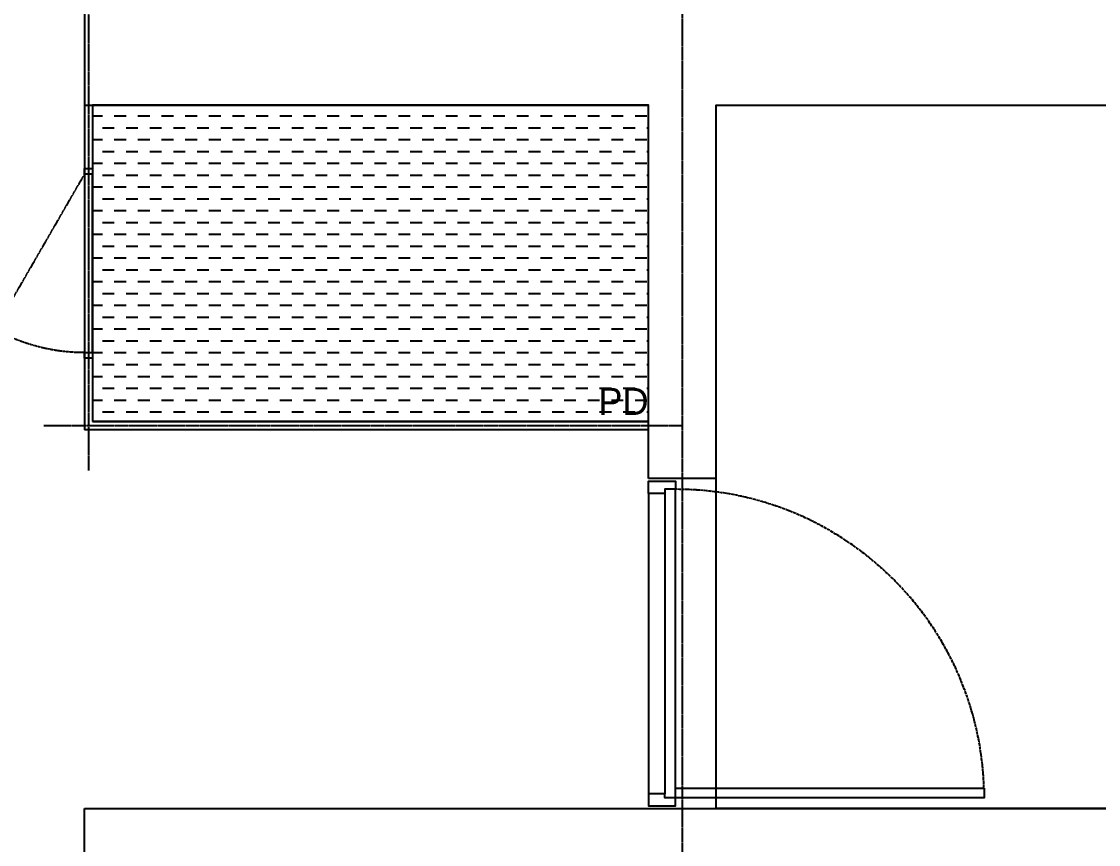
# Model space of a CAD drawing. Header units: millimetres. Extents: x 18456 to 179493, y -203649 to 469211.
# Drawn here: x 141462 to 145442, y -103828 to -100787 of the extents above; entities that cross this region are included whole.
import ezdxf

# ---------------------------------------------------------------- set-up
doc = ezdxf.new("R2010")
doc.units = ezdxf.units.MM
for name, pattern in [('X-평면도(기본형)$0$CEN', [52.5, 50, -1, 0.5, -1]), ('X-평면도(기본형)$0$DDOT', [14, 12, -1, 0, -1]), ('X-평면도(기본형)$0$HID', [2.8, 1.8, -1])]:
    doc.linetypes.add(name, pattern=pattern)
for name, color, linetype, true_color in [('X-평면도(기본형)$0$A-DOOR', 4, 'Continuous', 0x00ffff), ('X-평면도(기본형)$0$CEN', 1, 'X-평면도(기본형)$0$CEN', 0xff0000), ('X-평면도(기본형)$0$DEFPOINTS-1', 7, 'Continuous', 0x262f4c), ('X-평면도(기본형)$0$DEFTXT', 7, 'Continuous', 0x7fdfff), ('X-평면도(기본형)$0$DOOR', 4, 'Continuous', 0x00ffff), ('X-평면도(기본형)$0$STL', 4, 'Continuous', 0x00ffff), ('X-평면도(기본형)$0$W1', 2, 'Continuous', 0xffff00), ('X-평면도(기본형)$0$설비OPEN', 9, 'Continuous', 0x808080)]:
    doc.layers.add(name, color=color, linetype=linetype, true_color=true_color)
doc.styles.add('맑은 고딕 Regular', font='')
doc.styles.get('맑은 고딕 Regular').set_extended_font_data('M+39D80 怨좊뵓')

# ---------------------------------------------------------------- blocks, each defined once
blk = doc.blocks.new('X-평면도(기본형)$0$PSD700_2')
at = {"layer": 'X-평면도(기본형)$0$STL', "color": 5, "linetype": 'X-평면도(기본형)$0$HID', "true_color": 0x0000ff}
blk.add_line((-330, 30), (243.8, 361.3), dxfattribs=at)
for points in [[(-330, 0), (-330, 30), (-350, 30), (-350, 0)], [(-330, 0), (-330, 30), (330, 30), (330, 0)], [(350, 0), (350, 30), (330, 30), (330, 0)]]:
    blk.add_lwpolyline(points, close=True, dxfattribs=at)
blk.add_arc((-350, 30), 680, 0, 29.1574, dxfattribs=at)

msp = doc.modelspace()

# ---------------------------------------------------------------- hatches: boundary and pattern name
at = {"layer": 'X-평면도(기본형)$0$설비OPEN'}
h = msp.add_hatch(dxfattribs=at)
h.set_pattern_fill('DASH', color=256, scale=350, style=0, pattern_type=2)
h.set_pattern_definition([(0, (-247920.353, -252160.52), (43.75, 43.75), [43.75, -43.75])])
h.paths.add_polyline_path([(141724.6, -102265.5), (143779.6, -102265.5), (143779.6, -101095.5), (141724.6, -101095.5), (141724.6, -102265.5)], flags=0)

# ---------------------------------------------------------------- linework, layer by layer
at = {"layer": 'X-평면도(기본형)$0$CEN'}
for p, q in [((141709.6, -100605.5), (141709.6, -102445.5)), ((143904.6, -104185.5), (143904.6, -100605.5)), ((143904.6, -102280.5), (141544.6, -102280.5))]:
    msp.add_line(p, q, dxfattribs=at)
at = {"layer": 'X-평면도(기본형)$0$DEFPOINTS-1'}
msp.add_lwpolyline([(144029.6, -103695.5), (144029.6, -101095.5), (148709.6, -101095.5), (148709.6, -103695.5)], close=True, dxfattribs=at)
at = {"layer": 'X-평면도(기본형)$0$DOOR', "color": 8, "true_color": 0x808080}
for p, q in [((143879.6, -103655.5), (143879.6, -102515.5)), ((143779.6, -102530.5), (143779.6, -103640.5)), ((143839.6, -102530.5), (143839.6, -103640.5))]:
    msp.add_line(p, q, dxfattribs=at)
at = {"layer": 'X-평면도(기본형)$0$DOOR'}
for points in [[(143779.6, -102530.5), (143779.6, -102485.5), (143879.6, -102485.5), (143879.6, -102515.5), (143839.6, -102515.5), (143839.6, -102530.5)], [(145019.6, -103620.5), (145019.6, -103655.5), (143879.6, -103655.5), (143879.6, -103620.5)], [(143779.6, -103640.5), (143779.6, -103685.5), (143879.6, -103685.5), (143879.6, -103655.5), (143839.6, -103655.5), (143839.6, -103640.5)]]:
    msp.add_lwpolyline(points, close=True, dxfattribs=at)
at = {"layer": 'X-평면도(기본형)$0$DOOR', "color": 8, "linetype": 'X-평면도(기본형)$0$DDOT', "true_color": 0x808080}
msp.add_arc((143879.6, -103655.5), 1140, 1.8922, 90, dxfattribs=at)
at = {"layer": 'X-평면도(기본형)$0$STL'}
for p, q in [((141694.6, -101095.5), (141694.6, -102295.5)), ((141724.6, -101095.5), (141724.6, -102265.5)), ((143779.6, -102265.5), (141724.6, -102265.5)), ((143779.6, -102295.5), (141694.6, -102295.5))]:
    msp.add_line(p, q, dxfattribs=at)
at = {"layer": 'X-평면도(기본형)$0$W1'}
for p, q in [((141694.6, -99335.5), (141694.6, -101095.5)), ((141694.6, -101095.5), (143779.6, -101095.5)), ((143779.6, -102475.5), (143779.6, -101095.5)), ((144029.6, -102475.5), (144029.6, -101095.5)), ((144029.6, -101095.5), (148709.6, -101095.5)), ((144029.6, -102475.5), (143779.6, -102475.5)), ((141694.6, -104185.5), (141694.6, -103695.5)), ((141694.6, -103695.5), (148709.6, -103695.5))]:
    msp.add_line(p, q, dxfattribs=at)
at = {"layer": 'X-평면도(기본형)$0$설비OPEN'}
msp.add_lwpolyline([(141724.6, -102265.5), (143779.6, -102265.5), (143779.6, -101095.5), (141724.6, -101095.5)], close=True, dxfattribs=at)

# ---------------------------------------------------------------- block references
at = {"layer": 'X-평면도(기본형)$0$A-DOOR', "xscale": -1, "rotation": 90}
msp.add_blockref('X-평면도(기본형)$0$PSD700_2', (141724.6, -101680.5), dxfattribs=at)

# ---------------------------------------------------------------- texts
at = {"layer": 'X-평면도(기본형)$0$DEFTXT', "insert": (143779.6, -102240.5), "char_height": 100, "width": 532.609, "attachment_point": 9, "style": '맑은 고딕 Regular'}
msp.add_mtext('PD', dxfattribs=at)

doc.saveas('drawing.dxf')
